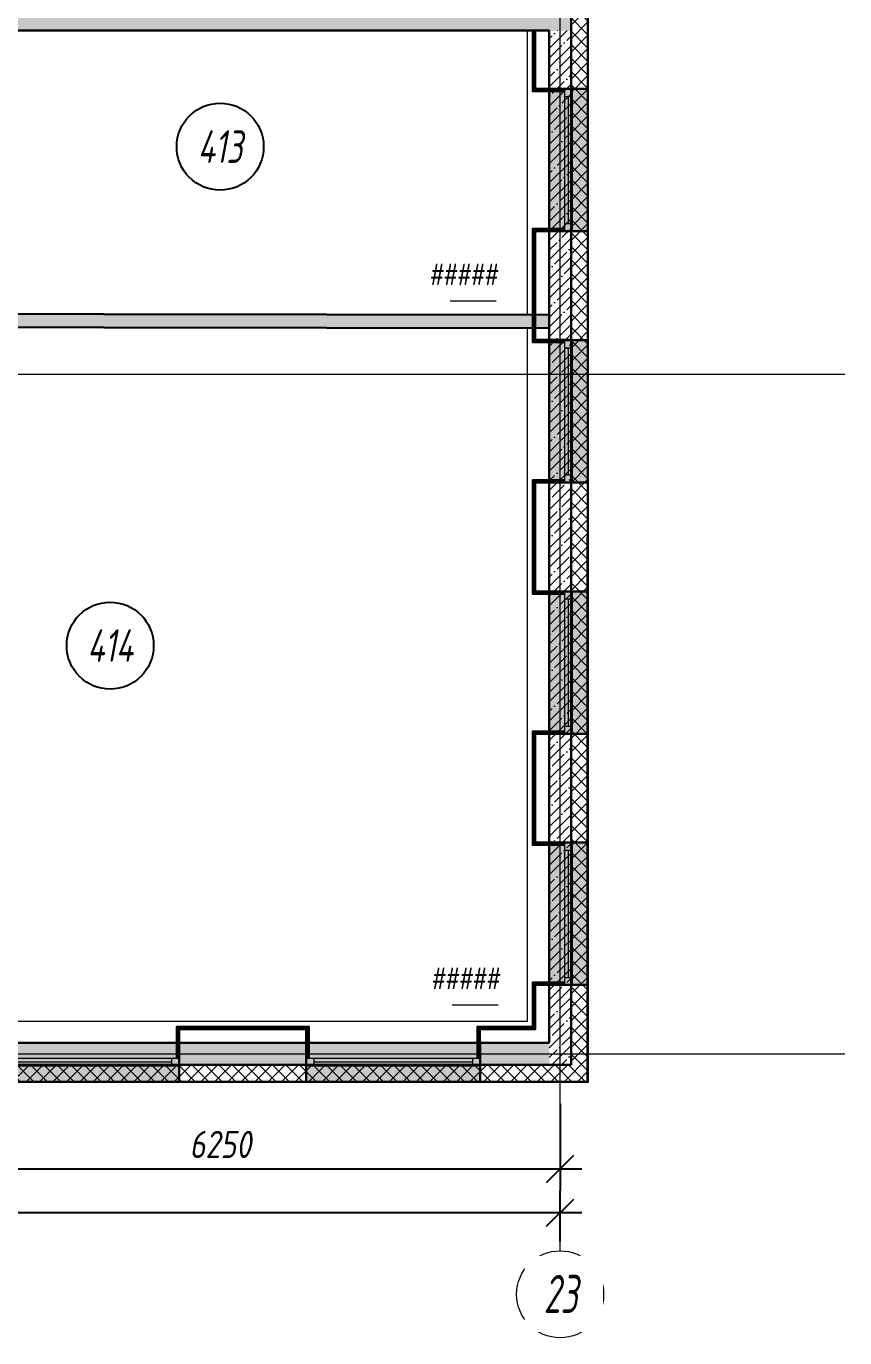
# Model space of a CAD drawing. Extents: x -96705 to 1864084, y -482104 to 235.
# Drawn here: x 990274 to 997803, y -158358 to -146297 of the extents above; entities that cross this region are included whole.
import ezdxf
from ezdxf import colors
from ezdxf.entities.mleader import LeaderData, LeaderLine
from ezdxf.enums import TextEntityAlignment as Align
from ezdxf.math import Vec2, Vec3

# ---------------------------------------------------------------- set-up
doc = ezdxf.new("R2010")
doc.units = 0
doc.header["$LTSCALE"] = 100
doc.header["$PDMODE"] = 1
doc.header["$PDSIZE"] = 200
doc.linetypes.add('CENTER', pattern=[2, 1.25, -0.25, 0.25, -0.25])
doc.layers.get('Defpoints').update_dxf_attribs({"color": 42})
for name, color, linetype, lineweight in [('АР_Маркер экспликации', 239, 'Continuous', 13), ('АР_Навесной фасад', 5, 'Continuous', 5), ('АР_Номер помещения', 1, 'Continuous', 25), ('АР_Окна БЛОК', 250, 'Continuous', 13), ('АР_Оси', 193, 'Continuous', 9), ('АР_Оси размеры', 164, 'Continuous', 9), ('АР_Перегородки газоблок', 165, 'Continuous', 30), ('АР_Перегородки газоблок_Штрих', 165, 'Continuous', 5), ('АР_Подоконники', 163, 'Continuous', 9), ('АР_Помещения_площадь', 19, 'Continuous', 9), ('АР_Сущ Несущая стена', 202, 'Continuous', 30), ('АР_Утеплитель', 250, 'Continuous', 9), ('АР_Штриховка монолит', 250, 'Continuous', 9)]:
    doc.layers.add(name, color=color, linetype=linetype, lineweight=lineweight)
doc.styles.add('ISOCPEUR', font='isocpeui.ttf', dxfattribs={"height": 250})
doc.styles.get("Standard").update_dxf_attribs({"font": 'arial.ttf'})
doc.styles.add('Архитект', font='isocpeur.ttf', dxfattribs={"width": 0.8, "oblique": 8})
doc.styles.add('ГОСТ 2.304', font='CS_Gost2304.shx', dxfattribs={"oblique": 10})
doc.dimstyles.new('СПДС', dxfattribs={"dimscale": 100, "dimtxt": 2.5, "dimasz": 2.5, "dimexe": 2, "dimexo": 0.625, "dimgap": 1, "dimtad": 1, "dimdec": 0, "dimrnd": 5, "dimtxsty": 'ГОСТ 2.304', "dimblk": 'OBLIQUE', "dimblk1": 'OBLIQUE', "dimblk2": 'OBLIQUE', "dimcen": 2.5, "dimdle": 2, "dimadec": 0, "dimazin": 2, "dimtfac": 0.75, "dimtdec": 4, "dimtmove": 1, "dimatfit": 3, "dimfxl": 1, "dimtfill": 1, "dimtolj": 1, "dimarcsym": 1})
pattern_1 = [(45, (731759.35, -210952.4), (-88.38835, 88.38835), []), (45, (731847.74, -210952.4), (-88.38835, 88.38835), [156.25, -31.25, 0, -31.25])]

# ---------------------------------------------------------------- blocks, each defined once
blk = doc.blocks.new('_Oblique')
at = {"color": 0, "linetype": 'ByBlock', "lineweight": -2}
blk.add_line((-0.5, -0.5), (0.5, 0.5), dxfattribs=at)
blk = doc.blocks.new('*D865')
at = {"layer": 'Defpoints', "color": 0, "ltscale": 100, "transparency": 16777216}
for p in [(995185, -156144), (988935, -156383), (995185, -156805)]:
    blk.add_point(p, dxfattribs=at)
at = {"layer": 'АР_Оси размеры', "color": 8, "lineweight": -2, "ltscale": 100, "transparency": 16777216}
for p, q in [((995185, -156206), (995185, -157005)), ((988935, -156446), (988935, -157005)), ((988735, -156805), (995385, -156805))]:
    blk.add_line(p, q, dxfattribs=at)
at = {"layer": 'АР_Оси размеры', "color": 8, "lineweight": -2, "ltscale": 100, "transparency": 16777216, "xscale": 250, "yscale": 250, "zscale": 250, "rotation": 180}
blk.add_blockref('_Oblique', (988935, -156805), dxfattribs=at)
at = {"layer": 'АР_Оси размеры', "color": 8, "lineweight": -2, "ltscale": 100, "transparency": 16777216, "xscale": 250, "yscale": 250, "zscale": 250}
blk.add_blockref('_Oblique', (995185, -156805), dxfattribs=at)
at = {"layer": 'АР_Оси размеры', "color": 8, "ltscale": 100, "transparency": 16777216, "insert": (992060, -156580), "char_height": 250, "attachment_point": 5, "style": 'ГОСТ 2.304', "bg_fill": 3, "box_fill_scale": 1.1, "bg_fill_color": 256, "bg_fill_true_color": 13158600, "bg_fill_transparency": 0}
blk.add_mtext('\\A1;6250', dxfattribs=at)
blk = doc.blocks.new('*D846')
at = {"layer": 'Defpoints', "color": 0, "ltscale": 100, "transparency": 16777216}
for p in [(995185, -157207), (926770, -157533), (995185, -157533)]:
    blk.add_point(p, dxfattribs=at)
at = {"layer": 'АР_Оси размеры', "color": 8, "lineweight": -2, "ltscale": 100, "transparency": 16777216}
for p, q in [((926770, -157470), (926770, -157007)), ((995185, -157470), (995185, -157007)), ((926570, -157207), (995385, -157207))]:
    blk.add_line(p, q, dxfattribs=at)
at = {"layer": 'АР_Оси размеры', "color": 8, "lineweight": -2, "ltscale": 100, "transparency": 16777216, "xscale": 250, "yscale": 250, "zscale": 250, "rotation": 180}
blk.add_blockref('_Oblique', (926770, -157207), dxfattribs=at)
at = {"layer": 'АР_Оси размеры', "color": 8, "lineweight": -2, "ltscale": 100, "transparency": 16777216, "xscale": 250, "yscale": 250, "zscale": 250}
blk.add_blockref('_Oblique', (995185, -157207), dxfattribs=at)
at = {"layer": 'АР_Оси размеры', "color": 8, "ltscale": 100, "transparency": 16777216, "insert": (960977, -156982), "char_height": 250, "attachment_point": 5, "style": 'ГОСТ 2.304', "bg_fill": 3, "box_fill_scale": 1.1, "bg_fill_color": 256, "bg_fill_true_color": 13158600, "bg_fill_transparency": 0}
blk.add_mtext('\\A1;68415', dxfattribs=at)
blk = doc.blocks.new('*U246')
at = {"layer": 'АР_Номер помещения', "color": 8}
blk.add_circle((-17070, 588), 400, dxfattribs=at)
at = {"layer": 'АР_Помещения_площадь', "color": 8}
blk.add_line((-13501, -2719), (-13923, -2719), dxfattribs=at)
at = {"color": 8, "style": 'ISOCPEUR', "width": 0.7, "flags": 1}
blk.add_attdef('КАТЕГОРИЯ', (-499, -2092), '', height=250, dxfattribs=at)
at = {"layer": 'АР_Номер помещения', "color": 8, "style": 'ISOCPEUR', "width": 0.7}
blk.add_attdef('НОМЕР_ПОМЕЩЕНИЯ', text='', height=300, dxfattribs=at).set_placement((-17070, 588), align=Align.MIDDLE_CENTER)
at = {"layer": 'АР_Помещения_площадь', "color": 8, "lineweight": 30, "width": 0.7, "flags": 104}
blk.add_attdef('ИМЯ_ПОМЕЩЕНИЯ', text='', height=100, dxfattribs=at).set_placement((158, 1217), align=Align.MIDDLE_CENTER)
at = {"layer": 'АР_Помещения_площадь', "color": 8, "style": 'ISOCPEUR', "width": 0.7}
blk.add_attdef('ПЛОЩАДЬ_ПОМЕЩЕНИЯ', text='', height=200, dxfattribs=at).set_placement((-13496, -2472), align=Align.MIDDLE_RIGHT)
blk = doc.blocks.new('*U226')
at = {"layer": 'АР_Номер помещения', "color": 8}
blk.add_circle((-20955, 1683), 400, dxfattribs=at)
at = {"layer": 'АР_Помещения_площадь', "color": 8}
blk.add_line((-18415, 262), (-18838, 262), dxfattribs=at)
at = {"color": 8, "style": 'ISOCPEUR', "width": 0.7, "flags": 1}
blk.add_attdef('КАТЕГОРИЯ', (-499, -2092), '', height=250, dxfattribs=at)
at = {"layer": 'АР_Номер помещения', "color": 8, "style": 'ISOCPEUR', "width": 0.7}
blk.add_attdef('НОМЕР_ПОМЕЩЕНИЯ', text='', height=300, dxfattribs=at).set_placement((-20955, 1683), align=Align.MIDDLE_CENTER)
at = {"layer": 'АР_Помещения_площадь', "color": 8, "lineweight": 30, "width": 0.7, "flags": 104}
blk.add_attdef('ИМЯ_ПОМЕЩЕНИЯ', text='', height=100, dxfattribs=at).set_placement((158, 1217), align=Align.MIDDLE_CENTER)
at = {"layer": 'АР_Помещения_площадь', "color": 8, "style": 'ISOCPEUR', "width": 0.7}
blk.add_attdef('ПЛОЩАДЬ_ПОМЕЩЕНИЯ', text='', height=200, dxfattribs=at).set_placement((-18410, 508), align=Align.MIDDLE_RIGHT)
blk = doc.blocks.new('*U408')
h = blk.add_hatch(color=8)
h.dxf.hatch_style = 1
h.paths.add_polyline_path([(-1600, -140), (0, -140), (0, 220), (-1600, 220)])
at = {"color": 8, "lineweight": 30}
for p, q in [((-1600, -140), (-1600, 220)), ((0, -140), (0, 220))]:
    blk.add_line(p, q, dxfattribs=at)
at = {"color": 8}
for p, q in [((0, 220), (-1600, 220)), ((-1600, 70), (0, 70)), ((-1600, 0), (0, 0)), ((-1530, 0), (-1530, 70)), ((-1530, 35), (-70, 35)), ((-70, 0), (-70, 70)), ((-1600, -140), (0, -140)), ((-1600, -140), (-1600, -140)), ((-1600, -140), (-1600, -140)), ((0, -140), (0, -140)), ((0, -140), (0, -140))]:
    blk.add_line(p, q, dxfattribs=at)
blk = doc.blocks.new('*U409')
h = blk.add_hatch(color=8)
h.dxf.hatch_style = 1
h.paths.add_polyline_path([(-1310, -140), (0, -140), (0, 220), (-1310, 220)])
at = {"color": 8, "lineweight": 30}
for p, q in [((-1310, -140), (-1310, 220)), ((0, -140), (0, 220))]:
    blk.add_line(p, q, dxfattribs=at)
at = {"color": 8}
for p, q in [((0, 220), (-1310, 220)), ((-1310, 70), (0, 70)), ((-1310, 0), (0, 0)), ((-1240, 0), (-1240, 70)), ((-1240, 35), (-70, 35)), ((-70, 0), (-70, 70)), ((-1310, -140), (0, -140)), ((-1310, -140), (-1310, -140)), ((-1310, -140), (-1310, -140)), ((0, -140), (0, -140)), ((0, -140), (0, -140))]:
    blk.add_line(p, q, dxfattribs=at)

msp = doc.modelspace()

# ---------------------------------------------------------------- hatches: boundary and pattern name
at = {"layer": 'АР_Перегородки газоблок_Штрих', "ltscale": 100}
h = msp.add_hatch(dxfattribs=at)
h.set_pattern_fill('AR-CONC', color=8, scale=30)
h.set_pattern_definition([(50, (731759.35, -210952.4), (215.17805, -18.82564), [22.5, -247.5]), (355, (731759.35, -210952.4), (-41.6254, 225.65764), [18, -198]), (100.451444, (731777.28, -210953.96), (173.55265, 206.832), [19.12206, -210.34263]), (46.1842, (731759.35, -210892.4), (320.1724, -49.65578), [33.75, -371.25]), (96.63564, (731786.03, -210896.53), (280.3986, 292.23558), [28.6831, -315.51413]), (351.18416, (731759.35, -210892.4), (280.3986, 292.2356), [27, -297]), (21, (731789.35, -210907.4), (179.07212, -120.78567), [22.5, -247.5]), (326, (731789.35, -210907.4), (72.9946, 217.54501), [18, -198]), (71.451445, (731804.27, -210917.46), (252.06671, 96.75935), [19.12206, -210.34263]), (37.5, (731759.35, -210952.394), (3.647957, 99.868156), [0, -195.6, 0, -201, 0, -198.75]), (7.5, (731759.35, -210952.39), (78.92086, 118.323514), [0, -114.6, 0, -191.1, 0, -75.75]), (327.5, (731692.45, -210952.394), (160.14673, -6.766462), [0, -75, 0, -234, 0, -310.5]), (317.5, (731662.45, -210952.4), (174.95585, 30.031495), [0, -97.5, 0, -155.4, 0, -220.5])])
h.paths.add_polyline_path([(995084.9, -148952.1), (988935, -148943.4), (988935, -149063.4), (995084.9, -149072.1)])
at = {"layer": 'АР_Утеплитель', "ltscale": 100}
h = msp.add_hatch(dxfattribs=at)
h.set_pattern_fill('ANSI37', color=8, scale=700)
h.set_pattern_definition([(45, (-18326.67, -106593.18), (-61.871843, 61.871843), []), (135, (-18326.67, -106593.18), (-61.871843, -61.871843), [])])
h.paths.add_polyline_path([(995285, -146136.7), (988935, -146136.7), (988935, -128266.7), (978435, -128266.7), (978435, -124301.7), (943635, -124301.7), (943635, -128266.7), (938659.8, -128266.7), (938659.8, -128116.7), (943485, -128116.7), (943485, -124151.7), (978585, -124151.7), (978585, -128116.7), (989085, -128116.7), (989085, -145986.7), (995435, -145986.7), (995434.9, -155996.7), (982035, -155996.7), (982035, -149646.7), (974155, -149646.7), (974155, -144456.7), (965919.7, -144456.7), (965919.7, -144706.7), (965769.7, -144706.7), (965769.7, -144306.7), (974305, -144306.7), (974305, -149496.7), (982185, -149496.7), (982185, -155846.7), (995284.9, -155846.7)])
at = {"layer": 'АР_Штриховка монолит', "ltscale": 100}
h = msp.add_hatch(dxfattribs=at)
h.set_pattern_fill('ANSI35', color=8, scale=500)
h.set_pattern_definition(pattern_1)
h.paths.add_polyline_path([(995285, -146136.7), (988935, -146136.7), (988935, -128466.4), (988735, -128467.1), (988735, -146136.7), (988635, -146136.7), (988635, -147245), (988935, -147245), (988935, -146336.7), (995085, -146336.7), (995285, -146336.7)])
h = msp.add_hatch(dxfattribs=at)
h.set_pattern_fill('ANSI35', color=8, scale=500)
h.set_pattern_definition(pattern_1)
h.paths.add_polyline_path([(995285, -146336.7), (995085, -146336.7), (995085, -155646.7), (995085, -155846.7), (995285, -155846.7)])
h = msp.add_hatch(dxfattribs=at)
h.set_pattern_fill('ANSI35', color=8, scale=500)
h.set_pattern_definition(pattern_1)
h.paths.add_polyline_path([(982385, -155646.7), (982185, -155646.7), (982185, -155846.7), (995085, -155846.7), (995085, -155646.7)])

# ---------------------------------------------------------------- linework, layer by layer
at = {"color": 8}
for points in [[(995225.3, -146896.7), (994934.6, -146896.7), (994934.6, -146336.7)], [(995225.3, -146884.2), (994947.1, -146884.2), (994947.1, -146336.7)], [(995270.9, -146871.7), (994959.6, -146871.7), (994959.6, -146336.7)], [(995225.3, -149206.7), (994934.6, -149206.7), (994934.6, -148156.7), (995225.3, -148156.7)], [(995225.3, -149194.2), (994947.1, -149194.2), (994947.1, -148169.2), (995225.3, -148169.2)], [(995270.9, -149181.7), (994959.6, -149181.7), (994959.6, -148181.7), (995337.4, -148181.7)], [(995225.3, -151518.7), (994934.6, -151518.7), (994934.6, -150468.7), (995225.3, -150468.7)], [(995225.3, -151506.2), (994947.1, -151506.2), (994947.1, -150481.2), (995225.3, -150481.2)], [(995270.9, -151493.7), (994959.6, -151493.7), (994959.6, -150493.7), (995337.4, -150493.7)], [(995225, -153828.7), (994934.2, -153828.7), (994934.2, -152778.7), (995225, -152778.7)], [(995225, -153816.2), (994946.7, -153816.2), (994946.7, -152791.2), (995225, -152791.2)], [(995270.6, -153803.7), (994959.2, -153803.7), (994959.2, -152803.7), (995337.1, -152803.7)], [(994425, -155786.7), (994425, -155496), (994934.2, -155496), (994934.2, -155086.7), (995225, -155086.7)], [(994437.5, -155786.7), (994437.5, -155508.5), (994946.7, -155508.5), (994946.7, -155099.2), (995225, -155099.2)], [(994450, -155786.6), (994450, -155521), (994959.2, -155521), (994959.2, -155111.7), (995225, -155111.7)], [(992875, -155786.7), (992875, -155497.5), (991655, -155497.5), (991655, -155786.7)], [(992862.5, -155786.7), (992862.5, -155510), (991667.5, -155510), (991667.5, -155786.7)], [(992850, -155767.1), (992850, -155522.5), (991680, -155522.5), (991680, -155729.5)]]:
    msp.add_lwpolyline(points, dxfattribs=at)
at = {"layer": 'АР_Навесной фасад', "color": 8, "ltscale": 100}
for points in [[(995434.9, -155996.7), (995435.3, -145986.7)], [(995444.9, -156006.7), (995445.3, -145976.7)], [(982025, -156006.7), (995444.9, -156006.7)], [(982035, -155996.7), (995434.9, -155996.7)]]:
    msp.add_lwpolyline(points, dxfattribs=at)
at = {"layer": 'АР_Оси', "color": 8, "linetype": 'CENTER', "ltscale": 1000}
for p, q in [((995185, -157558), (995185, -123250.5)), ((914206.2, -149496.7), (997803.4, -149496.7)), ((914206.2, -155746.7), (997803.4, -155746.7))]:
    msp.add_line(p, q, dxfattribs=at)
at = {"layer": 'АР_Оси', "color": 8, "ltscale": 0.5}
msp.add_circle((995185, -157958), 400, dxfattribs=at)
at = {"layer": 'АР_Перегородки газоблок', "color": 8, "ltscale": 100}
for points in [[(988935, -148942.9), (995085, -148952.1)], [(995085, -149072.1), (988935, -149062.9)]]:
    msp.add_lwpolyline(points, dxfattribs=at)
at = {"layer": 'АР_Подоконники', "color": 8, "ltscale": 100}
for p, q in [((994885, -148951.8), (994885, -146336.7)), ((994885, -155446.7), (994885, -149071.8)), ((985611.7, -155446.7), (994885, -155446.7))]:
    msp.add_line(p, q, dxfattribs=at)
at = {"layer": 'АР_Сущ Несущая стена', "color": 8, "ltscale": 100}
for p, q in [((995285, -155846.7), (995285, -146136.7)), ((988935, -146336.7), (995085, -146336.7)), ((995085, -155646.7), (995085, -146336.7)), ((982385, -155646.7), (995085, -155646.7)), ((982185, -155846.7), (995285, -155846.7))]:
    msp.add_line(p, q, dxfattribs=at)

# ---------------------------------------------------------------- block references
at = {"layer": 'АР_Маркер экспликации', "color": 8}
ref = msp.add_blockref('*U226', (1013012.7, -149087.5), dxfattribs=at)
ref.add_attrib('НОМЕР_ПОМЕЩЕНИЯ', '413', dxfattribs={"layer": 'АР_Номер помещения', "color": 8, "height": 300, "style": 'ISOCPEUR', "width": 0.7}).set_placement((992057.3, -147404.2), align=Align.MIDDLE_CENTER)
ref.add_attrib('ПЛОЩАДЬ_ПОМЕЩЕНИЯ', '#####', dxfattribs={"layer": 'АР_Помещения_площадь', "color": 8, "height": 200, "style": 'ISOCPEUR', "width": 0.7}).set_placement((994602.4, -148579.4), align=Align.MIDDLE_RIGHT)
ref = msp.add_blockref('*U246', (1008115.8, -152581.1), dxfattribs=at)
ref.add_attrib('НОМЕР_ПОМЕЩЕНИЯ', '414', dxfattribs={"layer": 'АР_Номер помещения', "color": 8, "height": 300, "style": 'ISOCPEUR', "width": 0.7}).set_placement((991046.1, -151992.7), align=Align.MIDDLE_CENTER)
ref.add_attrib('ПЛОЩАДЬ_ПОМЕЩЕНИЯ', '#####', dxfattribs={"layer": 'АР_Помещения_площадь', "color": 8, "height": 200, "style": 'ISOCPEUR', "width": 0.7}).set_placement((994619.9, -155053.5), align=Align.MIDDLE_RIGHT)
at = {"layer": 'АР_Окна БЛОК', "color": 8, "rotation": 270}
for p in [(995225.3, -148181.7), (995225.3, -150493.7), (995225.3, -152803.7), (995225.3, -155113.7)]:
    msp.add_blockref('*U409', p, dxfattribs=at)
at = {"layer": 'АР_Окна БЛОК', "color": 8, "xscale": -1, "rotation": 180}
for p in [(991680, -155786.7), (994450, -155786.7)]:
    msp.add_blockref('*U408', p, dxfattribs=at)

# ---------------------------------------------------------------- leaders
at = {"color": 8}
ml = msp.add_multileader_mtext('Standard', dxfattribs=at)
ml.set_content('Подиум h150мм', color=8, style='Архитект')
ml.set_leader_properties(color=8)
ml.build(insert=Vec2(0, 0))
ml.multileader.update_dxf_attribs({"text_left_attachment_type": 6, "text_right_attachment_type": 6, "dogleg_length": 100, "arrow_head_size": 250})
ctx = ml.context
ctx.base_point, ctx.char_height, ctx.arrow_head_size, ctx.landing_gap_size, ctx.plane_origin = Vec3(987995.2, -151745), 250, 250, 25, Vec3(989105.1, -152524.4)
ctx.left_attachment, ctx.right_attachment = 6, 6
notes = []
notes.append((ctx, [(0, (1, 1, 0), (987895.2, -151745), (1, 0), 100, [(0, [(987004.7, -152600)], 256, [])])]))
ctx.mtext.insert, ctx.mtext.width, ctx.mtext.flow_direction = Vec3(988020.2, -151420), 3119.834, 5
for ctx, leaders in notes:
    for number, flags, end, landing, length, lines in leaders:
        leader = LeaderData()
        leader.index, (leader.has_last_leader_line, leader.has_dogleg_vector, leader.attachment_direction) = number, flags
        leader.last_leader_point, leader.dogleg_vector, leader.dogleg_length = Vec3(end), Vec3(landing), length
        for number, points, colour, breaks in lines:
            line = LeaderLine()
            line.index, line.vertices, line.color, line.breaks = number, Vec3.list(points), colors.encode_raw_color(colour), breaks
            leader.lines.append(line)
        ctx.leaders.append(leader)

# ---------------------------------------------------------------- next in the draw order: texts
at = {"layer": 'АР_Оси', "color": 8, "insert": (995033.5, -157780.2), "char_height": 350, "width": 370.762, "attachment_point": 1, "line_spacing_factor": 1.149209, "style": 'ГОСТ 2.304', "bg_fill": 2}
msp.add_mtext('{\\W0.8;23}', dxfattribs=at)

# ---------------------------------------------------------------- next in the draw order: dimensions: what is measured, and where the dimension line sits
at = {"layer": 'АР_Оси размеры', "color": 8, "ltscale": 100}
dim = msp.add_linear_dim(base=(995185, -156805.3), p1=(988935, -156383.2), p2=(995185, -156143.8), dimstyle='СПДС', override={"dimclrd": 8, "dimclre": 8, "dimclrt": 8}, dxfattribs=at)
dim.commit()
dim.dimension.update_dxf_attribs({"geometry": '*D865', "text_midpoint": (992060, -156580.3)})

# ---------------------------------------------------------------- next in the draw order: dimensions: what is measured, and where the dimension line sits
dim = msp.add_linear_dim(base=(995185, -157207.4), p1=(926770, -157533), p2=(995185, -157533), dimstyle='СПДС', override={"dimclrd": 8, "dimclre": 8, "dimclrt": 8}, dxfattribs=at)
dim.commit()
dim.dimension.update_dxf_attribs({"geometry": '*D846', "text_midpoint": (960977.5, -156982.4)})

doc.saveas('drawing.dxf')
